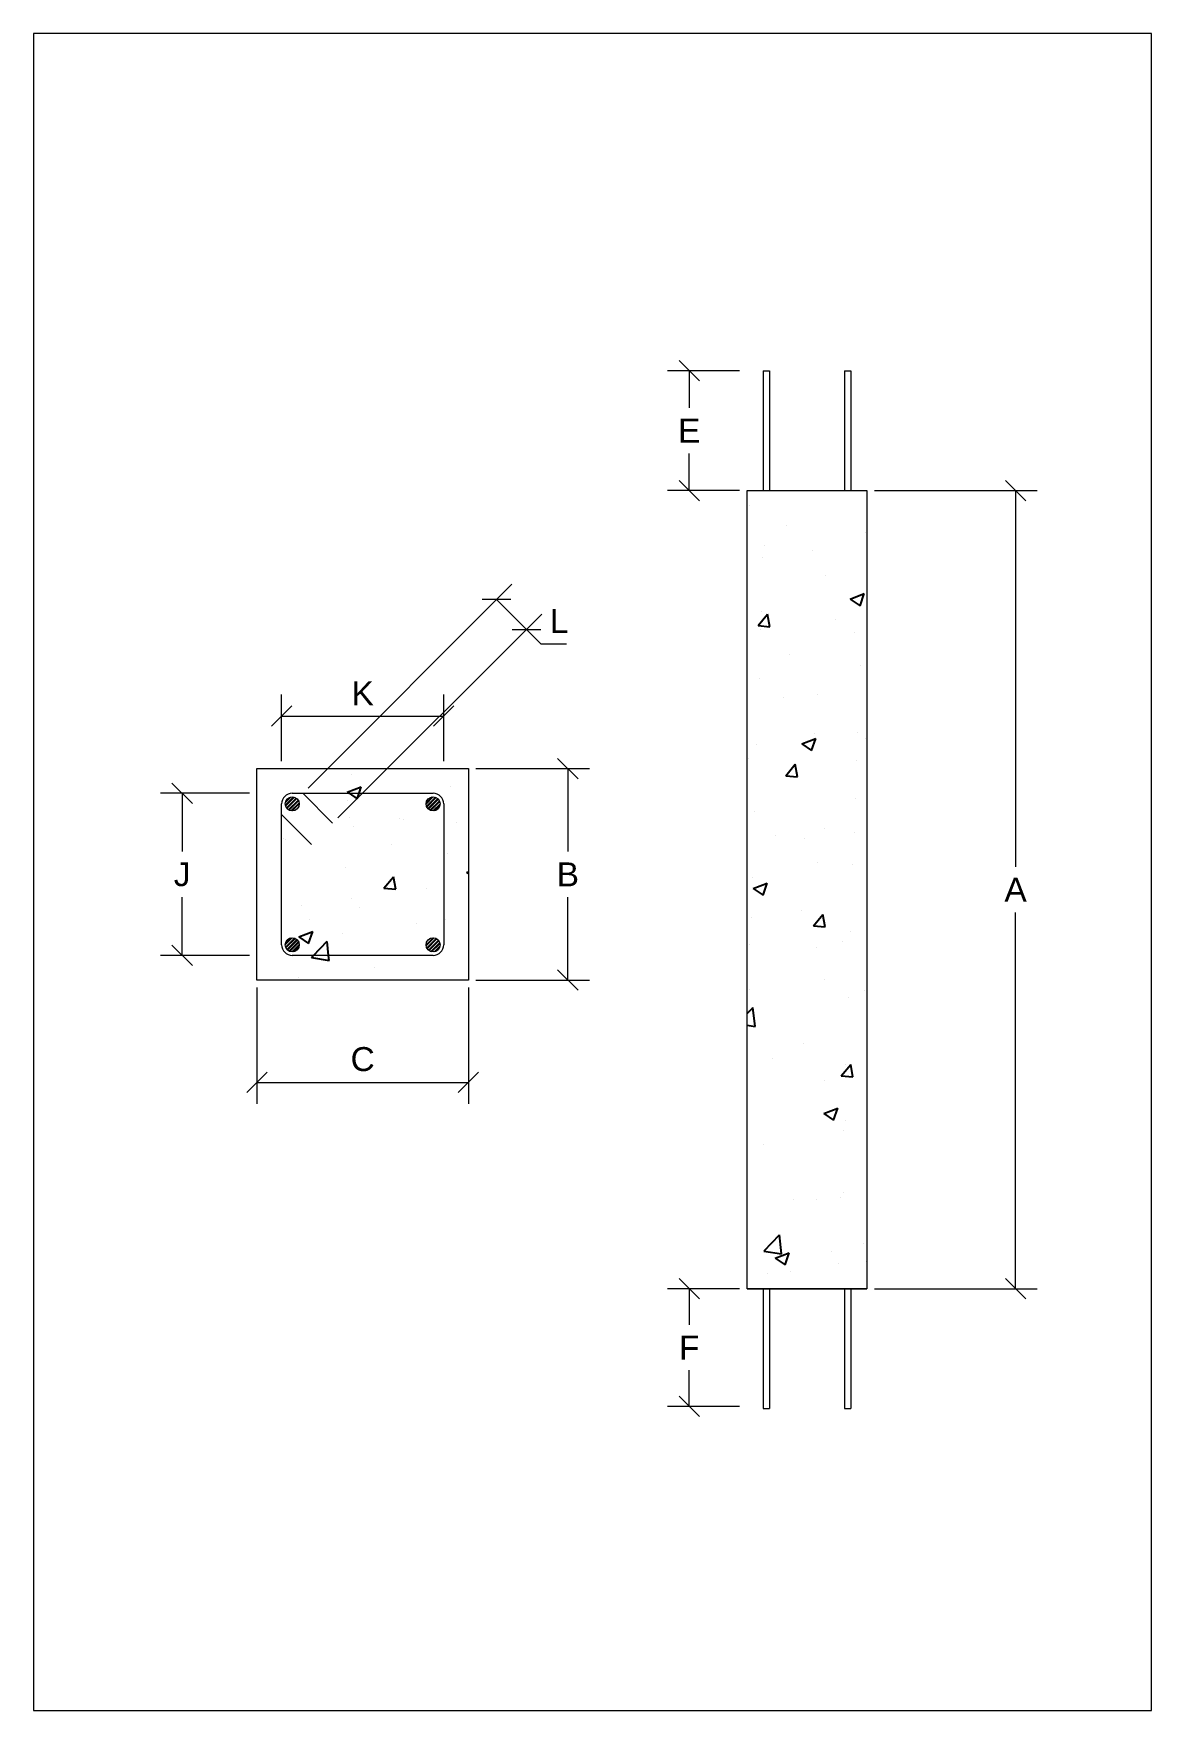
# Model space of a CAD drawing. Header units: metres. Extents: x 2587.7 to 2618, y 1518.7 to 1539.3.
# Drawn here: x 2587.726 to 2590.528, y 1518.728 to 1522.929 of the extents above; entities that cross this region are included whole.
import ezdxf

# ---------------------------------------------------------------- set-up
doc = ezdxf.new("R2010")
doc.units = ezdxf.units.M
doc.header["$MEASUREMENT"] = 0
for name, color, linetype, lineweight in [('BARS', 5, 'Continuous', 20), ('DIMS', 1, 'Continuous', 13), ('SECT', 3, 'Continuous', 20)]:
    doc.layers.add(name, color=color, linetype=linetype, lineweight=lineweight)
doc.layers.add('COLM', color=250, linetype='Continuous')
doc.layers.add('SECTION LINE', color=1, linetype='Continuous')
doc.styles.get("Standard").update_dxf_attribs({"font": 'arial.ttf'})

# ---------------------------------------------------------------- blocks, each defined once
blk = doc.blocks.new('_Oblique')
at = {"color": 0, "linetype": 'ByBlock', "lineweight": -2}
blk.add_line((-0.5, -0.5), (0.5, 0.5), dxfattribs=at)

msp = doc.modelspace()

# ---------------------------------------------------------------- linework, layer by layer
at = {"layer": 'BARS', "color": 18, "lineweight": 13, "true_color": 0x000000}
for p, q in [((2589.5544, 1522.0844), (2589.5544, 1521.7844)), ((2589.5544, 1522.0844), (2589.5704, 1522.0844)), ((2589.5704, 1522.0844), (2589.5704, 1521.7844)), ((2589.7584, 1522.0844), (2589.7744, 1522.0844)), ((2589.7584, 1522.0844), (2589.7584, 1521.7844)), ((2589.7744, 1522.0844), (2589.7744, 1521.7844)), ((2589.5544, 1519.7844), (2589.5544, 1519.4844)), ((2589.5704, 1519.7844), (2589.5704, 1519.4844)), ((2589.7584, 1519.7844), (2589.7584, 1519.4844)), ((2589.7744, 1519.7844), (2589.7744, 1519.4844)), ((2589.5544, 1519.4844), (2589.5704, 1519.4844)), ((2589.7584, 1519.4844), (2589.7744, 1519.4844))]:
    msp.add_line(p, q, dxfattribs=at)
at = {"layer": 'BARS', "color": 18, "linetype": 'Continuous', "lineweight": 13, "true_color": 0x000000}
for p, q in [((2588.357, 1521.0017), (2588.372, 1521.0168)), ((2588.3572, 1520.9957), (2588.378, 1521.0166)), ((2588.3579, 1520.9933), (2588.3805, 1521.0159)), ((2588.3581, 1521.006), (2588.3677, 1521.0156)), ((2588.36, 1520.9891), (2588.3846, 1521.0137)), ((2588.3614, 1520.9874), (2588.3863, 1521.0124)), ((2588.3647, 1520.9845), (2588.3892, 1521.009)), ((2588.3667, 1520.9834), (2588.3903, 1521.007)), ((2588.3714, 1520.9819), (2588.3919, 1521.0023)), ((2588.3743, 1520.9816), (2588.3921, 1520.9994)), ((2588.3825, 1520.9835), (2588.3902, 1520.9913)), ((2588.71, 1520.9989), (2588.7281, 1521.0169)), ((2588.7103, 1521.0022), (2588.7247, 1521.0167)), ((2588.7109, 1520.9936), (2588.7334, 1521.016)), ((2588.7119, 1520.9914), (2588.7356, 1521.0151)), ((2588.7144, 1520.9876), (2588.7393, 1521.0126)), ((2588.7159, 1520.9861), (2588.7409, 1521.011)), ((2588.7196, 1520.9835), (2588.7434, 1521.0073)), ((2588.7218, 1520.9826), (2588.7443, 1521.0051)), ((2588.7271, 1520.9816), (2588.7453, 1520.9998)), ((2588.7304, 1520.9818), (2588.7451, 1520.9965)), ((2588.3568, 1520.6457), (2588.3748, 1520.6637)), ((2588.357, 1520.649), (2588.3715, 1520.6635)), ((2588.3577, 1520.6404), (2588.3802, 1520.6628)), ((2588.3587, 1520.6382), (2588.3824, 1520.6619)), ((2588.3612, 1520.6344), (2588.3861, 1520.6594)), ((2588.3627, 1520.6329), (2588.3877, 1520.6578)), ((2588.3664, 1520.6303), (2588.3902, 1520.6541)), ((2588.3686, 1520.6294), (2588.3911, 1520.6519)), ((2588.3739, 1520.6284), (2588.3921, 1520.6466)), ((2588.71, 1520.6461), (2588.7276, 1520.6637)), ((2588.7102, 1520.6432), (2588.7305, 1520.6635)), ((2588.7117, 1520.6385), (2588.7353, 1520.662)), ((2588.7121, 1520.6545), (2588.7193, 1520.6616)), ((2588.7128, 1520.6365), (2588.7373, 1520.6609)), ((2588.7157, 1520.6331), (2588.7407, 1520.658)), ((2588.7174, 1520.6317), (2588.7421, 1520.6563)), ((2588.7215, 1520.6295), (2588.7442, 1520.6522)), ((2588.7239, 1520.6288), (2588.7449, 1520.6498)), ((2588.3772, 1520.6286), (2588.3919, 1520.6433)), ((2588.7299, 1520.6286), (2588.7452, 1520.6438)), ((2588.7341, 1520.6296), (2588.7441, 1520.6396))]:
    msp.add_line(p, q, dxfattribs=at)
at = {"layer": 'BARS', "color": 18, "lineweight": 13, "true_color": 0x000000}
for centre in [(2588.3745, 1520.9993), (2588.7277, 1520.9993), (2588.3745, 1520.6461), (2588.7277, 1520.6461)]:
    msp.add_circle(centre, 0.0177, dxfattribs=at)
at = {"layer": 'COLM', "color": 18, "lineweight": 13, "true_color": 0x000000}
for p, q in [((2590.5276, 1522.9295), (2587.7264, 1522.9295)), ((2587.7264, 1522.9295), (2587.7264, 1518.7277)), ((2590.5276, 1518.7277), (2590.5276, 1522.9295)), ((2589.5144, 1521.7844), (2589.8144, 1521.7844)), ((2589.5144, 1519.7844), (2589.5144, 1521.7844)), ((2589.8144, 1521.7844), (2589.8144, 1519.7844)), ((2588.2862, 1521.0876), (2588.816, 1521.0876)), ((2588.2862, 1520.5578), (2588.2862, 1521.0876)), ((2588.816, 1521.0876), (2588.816, 1520.5578)), ((2588.816, 1520.5578), (2588.2862, 1520.5578)), ((2589.5144, 1519.7844), (2589.8144, 1519.7844)), ((2589.8144, 1519.7844), (2589.5144, 1519.7844)), ((2587.7264, 1518.7277), (2590.5276, 1518.7277))]:
    msp.add_line(p, q, dxfattribs=at)
at = {"layer": 'DIMS', "color": 18, "lineweight": 13, "true_color": 0x000000}
for p, q in [((2589.4957, 1522.0844), (2589.3153, 1522.0844)), ((2589.4957, 1521.7844), (2589.3153, 1521.7844)), ((2589.8332, 1521.7844), (2590.2411, 1521.7844)), ((2588.4142, 1521.039), (2588.9249, 1521.5497)), ((2588.4891, 1520.9641), (2588.9998, 1521.4748)), ((2588.348, 1521.1063), (2588.348, 1521.2734)), ((2588.7542, 1521.1063), (2588.7542, 1521.2734)), ((2588.8347, 1521.0876), (2589.1192, 1521.0876)), ((2588.2674, 1521.0258), (2588.0448, 1521.0258)), ((2588.2674, 1520.6196), (2588.0448, 1520.6196)), ((2588.2862, 1520.539), (2588.2862, 1520.2474)), ((2588.816, 1520.539), (2588.816, 1520.2474)), ((2588.8347, 1520.5578), (2589.1192, 1520.5578)), ((2589.4957, 1519.7844), (2589.3153, 1519.7844)), ((2589.8332, 1519.7844), (2590.2411, 1519.7844)), ((2589.4957, 1519.4897), (2589.3153, 1519.4897))]:
    msp.add_line(p, q, dxfattribs=at)
at = {"layer": 'DIMS', "color": 18, "true_color": 0x000000}
for p, q in [((2589.3693, 1522.0844), (2589.3693, 1521.9914)), ((2589.3693, 1521.7844), (2589.3693, 1521.8774)), ((2590.1871, 1521.7844), (2590.1871, 1520.8414)), ((2588.8867, 1521.5115), (2588.9616, 1521.4366)), ((2588.9616, 1521.4366), (2588.9977, 1521.4005)), ((2588.9977, 1521.4005), (2589.0622, 1521.4005)), ((2588.348, 1521.2194), (2588.7542, 1521.2194)), ((2589.0652, 1521.0876), (2589.0652, 1520.8797)), ((2588.0988, 1521.0258), (2588.0988, 1520.8802)), ((2588.0988, 1520.6196), (2588.0988, 1520.7652)), ((2589.0652, 1520.5578), (2589.0652, 1520.7657)), ((2590.1871, 1519.7844), (2590.1871, 1520.7274)), ((2588.2862, 1520.3014), (2588.816, 1520.3014)), ((2589.3693, 1519.7844), (2589.3693, 1519.694)), ((2589.3693, 1519.4897), (2589.3693, 1519.58))]:
    msp.add_line(p, q, dxfattribs=at)
at = {"layer": 'SECT', "color": 18, "lineweight": 13, "true_color": 0x000000}
for p, q in [((2588.3745, 1521.0258), (2588.7277, 1521.0258)), ((2588.4009, 1521.0258), (2588.4759, 1520.9508)), ((2588.348, 1520.6461), (2588.348, 1520.9993)), ((2588.7542, 1520.9993), (2588.7542, 1520.6461)), ((2588.348, 1520.9728), (2588.4229, 1520.8979)), ((2588.7277, 1520.6196), (2588.3745, 1520.6196))]:
    msp.add_line(p, q, dxfattribs=at)
for centre, start, end in [((2588.3745, 1520.9993), 90, 180), ((2588.7277, 1520.9993), 0, 90), ((2588.3745, 1520.6461), 180, 270), ((2588.7277, 1520.6461), 270, 360)]:
    msp.add_arc(centre, 0.0265, start, end, dxfattribs=at)
at = {"layer": 'SECTION LINE', "color": 18, "linetype": 'Continuous', "true_color": 0x000000}
for p, q in [((2589.5198, 1521.7468), (2589.5198, 1521.7468)), ((2589.6131, 1521.6963), (2589.6131, 1521.6963)), ((2589.8099, 1521.6787), (2589.8099, 1521.6787)), ((2589.5533, 1521.6176), (2589.5533, 1521.6176)), ((2589.5574, 1521.6466), (2589.5574, 1521.6466)), ((2589.6785, 1521.6341), (2589.6785, 1521.6341)), ((2589.7108, 1521.5718), (2589.7108, 1521.5718)), ((2589.7729, 1521.5126), (2589.8079, 1521.526)), ((2589.7729, 1521.5126), (2589.7977, 1521.4958)), ((2589.7977, 1521.4958), (2589.8078, 1521.526)), ((2589.8039, 1521.5122), (2589.8039, 1521.5122)), ((2589.5417, 1521.4459), (2589.5658, 1521.4747)), ((2589.5417, 1521.4459), (2589.5715, 1521.4433)), ((2589.5513, 1521.4802), (2589.5513, 1521.4802)), ((2589.5715, 1521.4433), (2589.5657, 1521.4746)), ((2589.7363, 1521.4618), (2589.7363, 1521.4618)), ((2589.5157, 1521.4408), (2589.5157, 1521.4408)), ((2589.5469, 1521.4369), (2589.5469, 1521.4369)), ((2589.7826, 1521.4295), (2589.7826, 1521.4295)), ((2589.6211, 1521.3736), (2589.6211, 1521.3736)), ((2589.7978, 1521.3458), (2589.7978, 1521.3458)), ((2589.5452, 1521.3138), (2589.5452, 1521.3138)), ((2589.6048, 1521.2646), (2589.6048, 1521.2646)), ((2589.6901, 1521.2735), (2589.6901, 1521.2735)), ((2589.6512, 1521.15), (2589.6862, 1521.1634)), ((2589.676, 1521.1332), (2589.6862, 1521.1634)), ((2589.6832, 1521.1754), (2589.6832, 1521.1754)), ((2589.7917, 1521.1793), (2589.7917, 1521.1793)), ((2589.81, 1521.1637), (2589.81, 1521.1637)), ((2589.5184, 1521.1137), (2589.5184, 1521.1137)), ((2589.5391, 1521.1473), (2589.5391, 1521.1473)), ((2589.6512, 1521.15), (2589.6761, 1521.1332)), ((2589.789, 1521.109), (2589.789, 1521.109)), ((2588.5238, 1521.0733), (2588.5238, 1521.0733)), ((2589.611, 1521.0698), (2589.6351, 1521.0986)), ((2589.611, 1521.0698), (2589.6409, 1521.0672)), ((2589.6409, 1521.0672), (2589.6351, 1521.0985)), ((2588.5125, 1521.0288), (2588.5475, 1521.0422)), ((2588.5125, 1521.0288), (2588.517, 1521.0258)), ((2588.517, 1521.0258), (2588.5374, 1521.012)), ((2588.5374, 1521.012), (2588.542, 1521.0258)), ((2588.542, 1521.0258), (2588.5475, 1521.0422)), ((2588.7702, 1521.0426), (2588.7702, 1521.0426)), ((2588.5135, 1521.0074), (2588.5135, 1521.0074)), ((2589.7856, 1521.0129), (2589.7856, 1521.0129)), ((2588.5181, 1520.965), (2588.5181, 1520.965)), ((2588.5284, 1520.943), (2588.5284, 1520.943)), ((2588.6436, 1520.9635), (2588.6436, 1520.9635)), ((2588.6535, 1520.9595), (2588.6535, 1520.9595)), ((2588.7851, 1520.9537), (2588.7851, 1520.9537)), ((2589.5331, 1520.9809), (2589.5331, 1520.9809)), ((2588.352, 1520.9135), (2588.352, 1520.9135)), ((2588.3567, 1520.9091), (2588.3567, 1520.9091)), ((2589.5858, 1520.9199), (2589.5858, 1520.9199)), ((2589.6575, 1520.9118), (2589.6575, 1520.9118)), ((2589.7093, 1520.9387), (2589.7093, 1520.9387)), ((2589.7826, 1520.9282), (2589.7826, 1520.9282)), ((2588.6236, 1520.8978), (2588.6236, 1520.8978)), ((2588.7641, 1520.8762), (2588.7641, 1520.8762)), ((2588.5074, 1520.841), (2588.5074, 1520.841)), ((2588.6045, 1520.7879), (2588.6286, 1520.8166)), ((2588.6344, 1520.7852), (2588.6286, 1520.8166)), ((2588.811, 1520.8275), (2588.816, 1520.8294)), ((2588.811, 1520.8275), (2588.816, 1520.8241)), ((2589.527, 1520.8144), (2589.527, 1520.8144)), ((2589.6912, 1520.8527), (2589.6912, 1520.8527)), ((2589.7795, 1520.8464), (2589.7795, 1520.8464)), ((2588.6045, 1520.7879), (2588.6344, 1520.7852)), ((2588.7114, 1520.7872), (2588.7114, 1520.7872)), ((2589.5295, 1520.7874), (2589.5646, 1520.8009)), ((2589.5295, 1520.7874), (2589.5544, 1520.7706)), ((2589.5544, 1520.7706), (2589.5645, 1520.8009)), ((2588.3968, 1520.7458), (2588.3968, 1520.7458)), ((2588.522, 1520.7623), (2588.522, 1520.7623)), ((2588.5429, 1520.7385), (2588.5429, 1520.7385)), ((2589.6511, 1520.731), (2589.6511, 1520.731)), ((2588.4187, 1520.7108), (2588.4187, 1520.7108)), ((2588.6856, 1520.6995), (2588.6856, 1520.6995)), ((2588.758, 1520.7097), (2588.758, 1520.7097)), ((2589.5259, 1520.7145), (2589.5259, 1520.7145)), ((2589.6804, 1520.6937), (2589.7045, 1520.7225)), ((2589.6804, 1520.6937), (2589.7103, 1520.6911)), ((2589.7103, 1520.6911), (2589.7045, 1520.7224)), ((2588.3909, 1520.6662), (2588.4259, 1520.6796)), ((2588.3909, 1520.6662), (2588.4157, 1520.6494)), ((2588.4157, 1520.6494), (2588.4259, 1520.6796)), ((2588.4283, 1520.6196), (2588.4622, 1520.6549)), ((2588.4659, 1520.6196), (2588.4618, 1520.6546)), ((2588.5013, 1520.6745), (2588.5013, 1520.6745)), ((2589.5209, 1520.648), (2589.5209, 1520.648)), ((2589.7532, 1520.6544), (2589.7532, 1520.6544)), ((2589.7735, 1520.68), (2589.7735, 1520.68)), ((2588.4229, 1520.614), (2588.4674, 1520.6071)), ((2588.4232, 1520.6143), (2588.4283, 1520.6196)), ((2588.4674, 1520.6071), (2588.4659, 1520.6196)), ((2589.6887, 1520.6404), (2589.6887, 1520.6404)), ((2588.3905, 1520.5651), (2588.3905, 1520.5651)), ((2588.5798, 1520.59), (2588.5798, 1520.59)), ((2589.5196, 1520.5338), (2589.5196, 1520.5338)), ((2589.7089, 1520.5587), (2589.7089, 1520.5587)), ((2589.8085, 1520.5306), (2589.8085, 1520.5306)), ((2589.5144, 1520.4738), (2589.5294, 1520.4894)), ((2589.5148, 1520.4815), (2589.5148, 1520.4815)), ((2589.5169, 1520.4805), (2589.5169, 1520.4805)), ((2589.5346, 1520.4416), (2589.5291, 1520.4891)), ((2589.7674, 1520.5135), (2589.7674, 1520.5135)), ((2589.5144, 1520.4447), (2589.5346, 1520.4416)), ((2589.6559, 1520.3989), (2589.6559, 1520.3989)), ((2589.5774, 1520.3615), (2589.5774, 1520.3615)), ((2589.7498, 1520.3176), (2589.7739, 1520.3464)), ((2589.7498, 1520.3176), (2589.7797, 1520.315)), ((2589.7613, 1520.3471), (2589.7613, 1520.3471)), ((2589.7613, 1520.3318), (2589.7613, 1520.3318)), ((2589.7797, 1520.315), (2589.7739, 1520.3463)), ((2589.7078, 1520.3055), (2589.7078, 1520.3055)), ((2589.7063, 1520.2235), (2589.7413, 1520.237)), ((2589.7312, 1520.2068), (2589.7413, 1520.237)), ((2589.7063, 1520.2235), (2589.7312, 1520.2068)), ((2589.7616, 1520.2059), (2589.7616, 1520.2059)), ((2589.5564, 1520.1448), (2589.5564, 1520.1448)), ((2589.7552, 1520.1806), (2589.7552, 1520.1806)), ((2589.7553, 1520.0252), (2589.7553, 1520.0252)), ((2589.6301, 1520.0087), (2589.6301, 1520.0087)), ((2589.6872, 1520.0072), (2589.6872, 1520.0072)), ((2589.7491, 1520.0142), (2589.7491, 1520.0142)), ((2589.5568, 1519.879), (2589.5957, 1519.9196)), ((2589.6009, 1519.8717), (2589.5954, 1519.9192)), ((2589.807, 1519.8974), (2589.807, 1519.8974)), ((2589.5564, 1519.8786), (2589.6009, 1519.8717)), ((2589.5847, 1519.861), (2589.6197, 1519.8744)), ((2589.5847, 1519.861), (2589.6096, 1519.8442)), ((2589.6095, 1519.8442), (2589.6197, 1519.8744)), ((2589.7259, 1519.878), (2589.7259, 1519.878)), ((2589.7431, 1519.8477), (2589.7431, 1519.8477)), ((2589.8131, 1519.8529), (2589.8131, 1519.8529)), ((2589.5154, 1519.8474), (2589.5154, 1519.8474)), ((2589.5644, 1519.8221), (2589.5644, 1519.8221)), ((2589.6237, 1519.828), (2589.6237, 1519.828))]:
    msp.add_line(p, q, dxfattribs=at)

# ---------------------------------------------------------------- block references
at = {"layer": 'DIMS', "color": 18, "true_color": 0x000000}
for p, xscale, yscale, zscale, rotation in [((2589.3693, 1522.0844), 0.051, 0.051, 0.051, 90), ((2589.3693, 1521.7844), 0.051, 0.051, 0.051, 270), ((2590.1871, 1521.7844), 0.051, 0.051, 0.051, 90), ((2588.8867, 1521.5115), 0.051, 0.051, 0.051, 135.0000000001739), ((2588.9616, 1521.4366), 0.05100000000000001, 0.05100000000000001, 0.05100000000000001, 315.0000000001739), ((2588.348, 1521.2194), 0.051, 0.051, 0.051, 180), ((2589.0652, 1521.0876), 0.051, 0.051, 0.051, 90), ((2588.0988, 1521.0258), 0.051, 0.051, 0.051, 90), ((2588.0988, 1520.6196), 0.051, 0.051, 0.051, 270), ((2589.0652, 1520.5578), 0.051, 0.051, 0.051, 270), ((2588.2862, 1520.3014), 0.051, 0.051, 0.051, 180), ((2589.3693, 1519.7844), 0.051, 0.051, 0.051, 90), ((2590.1871, 1519.7844), 0.051, 0.051, 0.051, 270), ((2589.3693, 1519.4897), 0.051, 0.051, 0.051, 270)]:
    msp.add_blockref('_Oblique', p, dxfattribs=dict(at, xscale=xscale, yscale=yscale, zscale=zscale, rotation=rotation))
at = {"layer": 'DIMS', "color": 18, "true_color": 0x000000, "xscale": 0.051, "yscale": 0.051, "zscale": 0.051}
for p in [(2588.7542, 1521.2194), (2588.816, 1520.3014)]:
    msp.add_blockref('_Oblique', p, dxfattribs=at)

# ---------------------------------------------------------------- texts
at = {"layer": 'DIMS', "color": 18, "lineweight": 13, "true_color": 0x000000, "char_height": 0.06, "attachment_point": 5}
for s, insert in [('\\A1;E', (2589.3693, 1521.9344)), ('\\A1;L', (2589.0434, 1521.4575)), ('\\A1;K', (2588.5511, 1521.2764)), ('\\A1;J', (2588.0988, 1520.8227)), ('\\A1;B', (2589.0652, 1520.8227)), ('\\A1;A', (2590.1871, 1520.7844)), ('\\A1;C', (2588.5511, 1520.3594)), ('\\A1;F', (2589.3693, 1519.637))]:
    msp.add_mtext(s, dxfattribs=dict(at, insert=insert))

doc.saveas('drawing.dxf')
